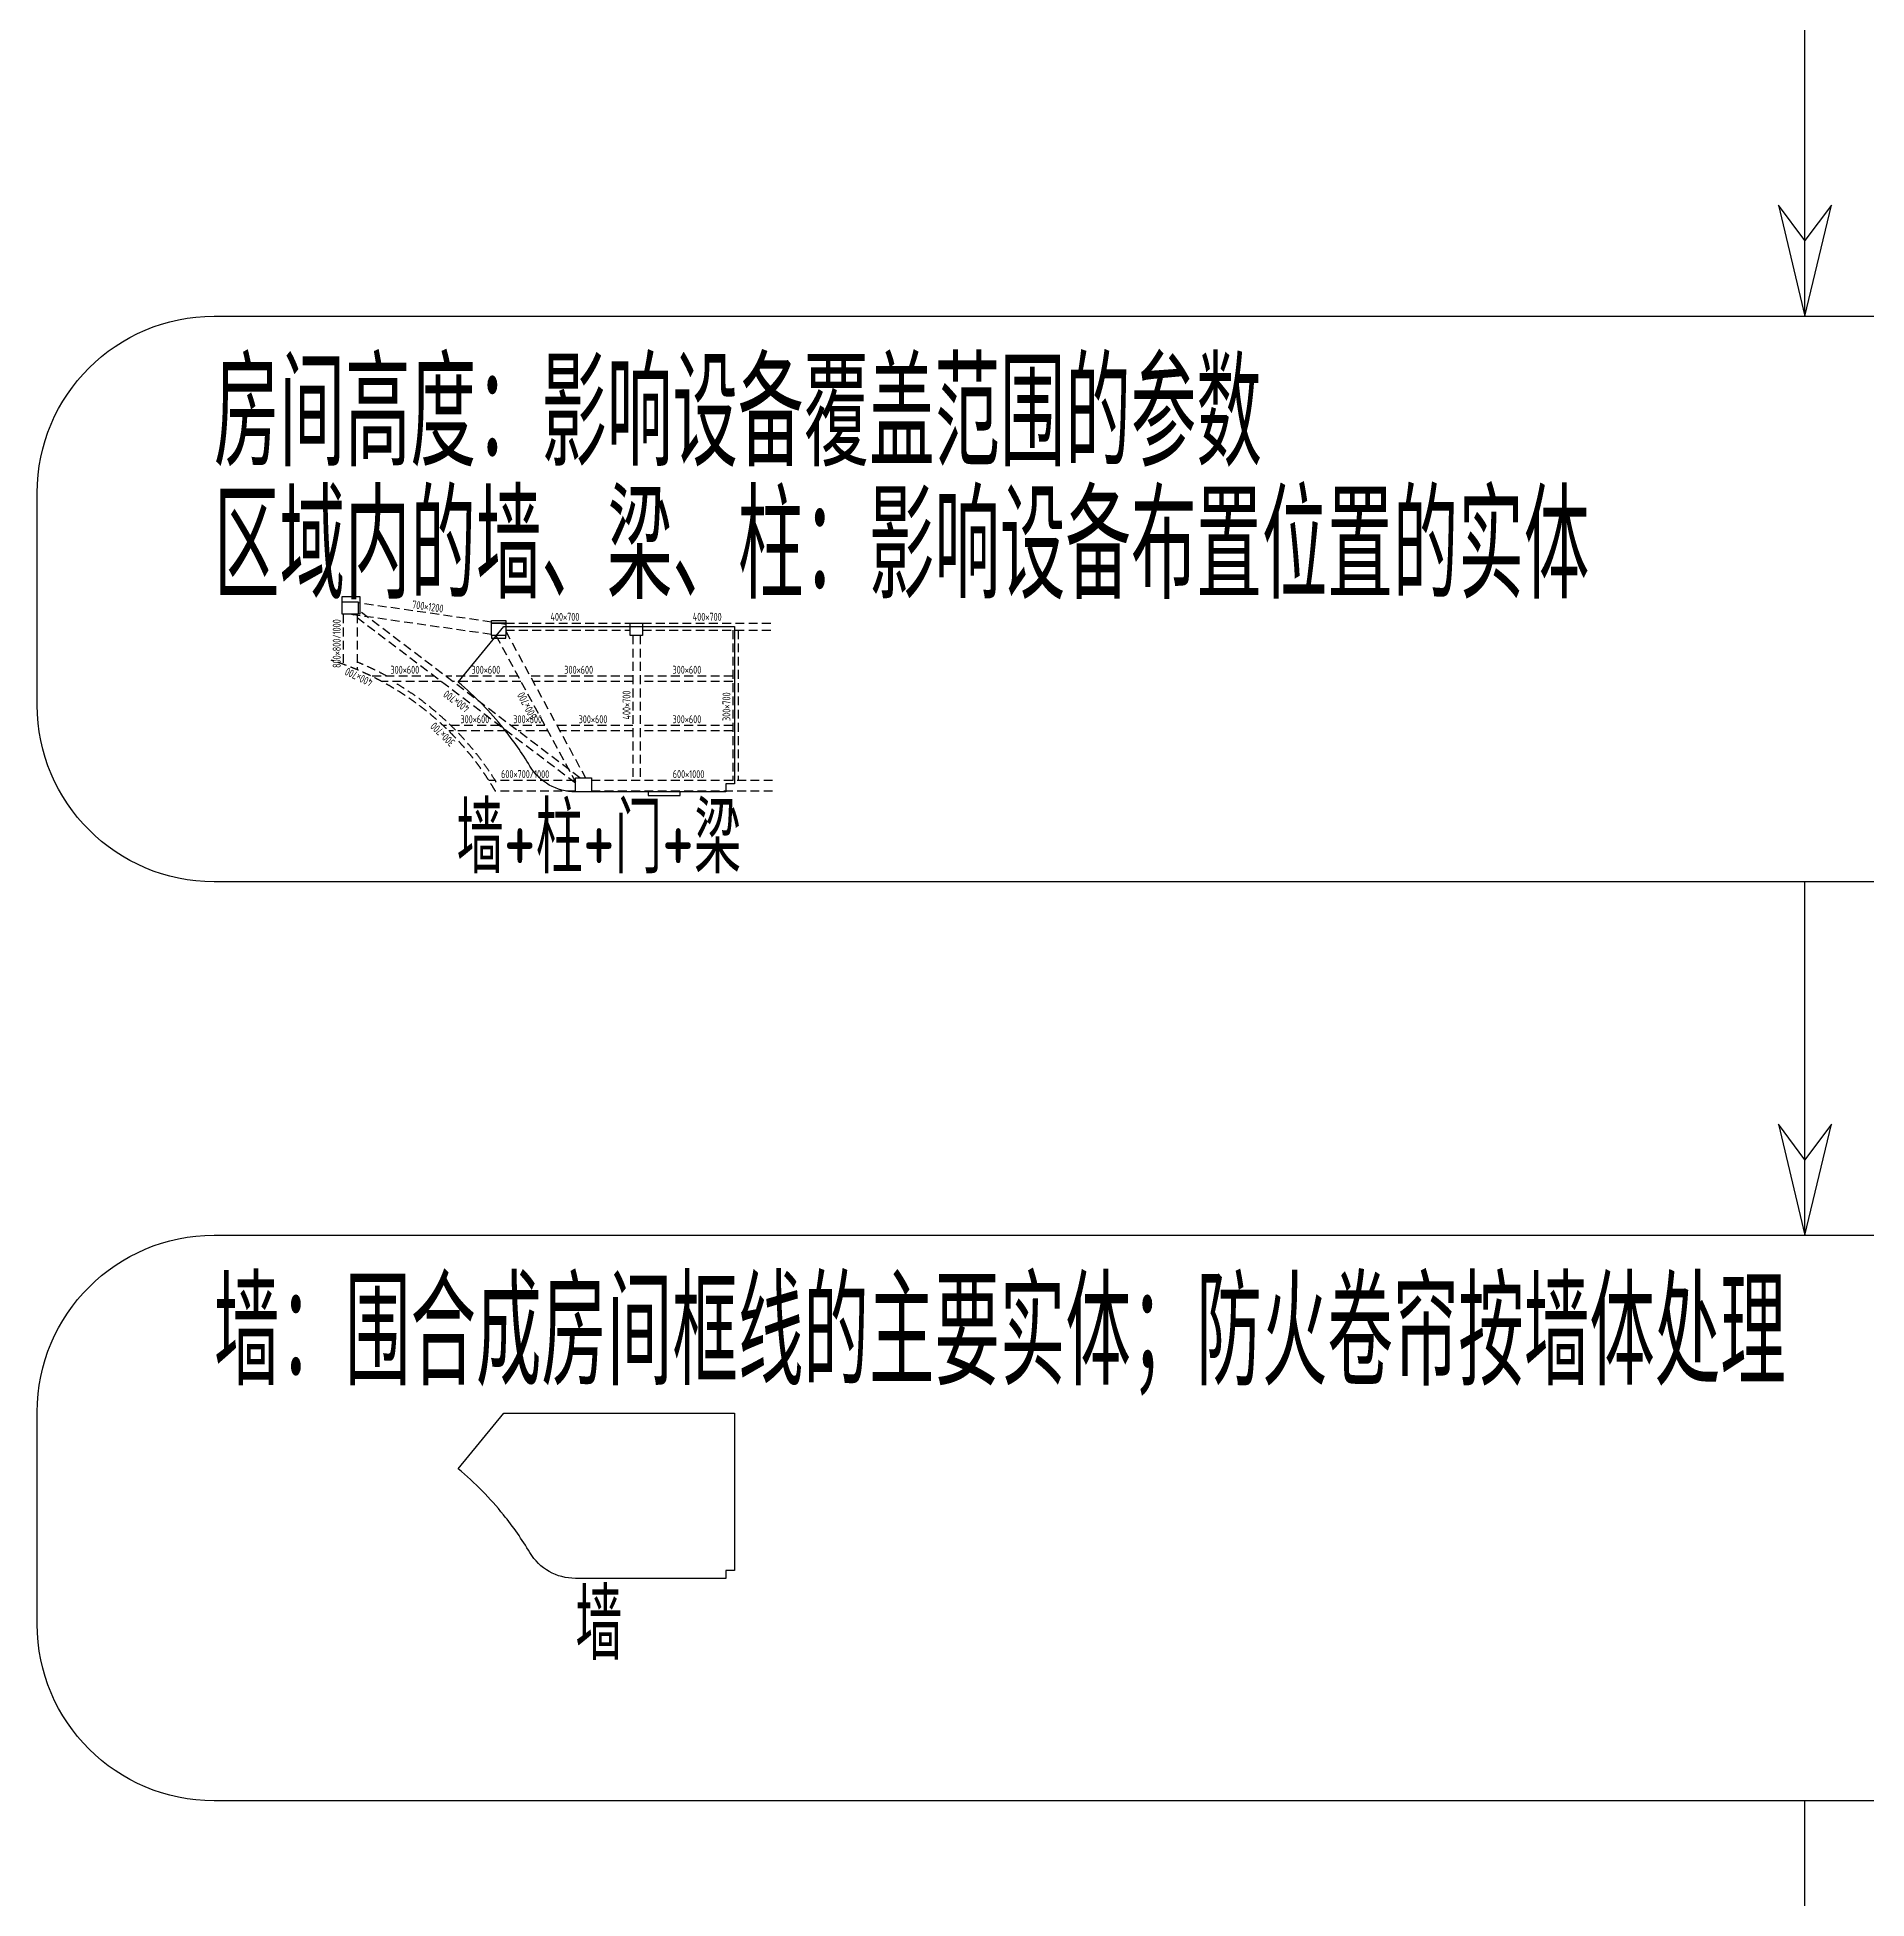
# Model space of a CAD drawing. Header units: millimetres. Extents: x -77018 to 517482, y 298785 to 1560285.
# Drawn here: x 55232 to 158732, y 1243745 to 1349066 of the extents above; entities that cross this region are included whole.
import ezdxf
from ezdxf.enums import TextEntityAlignment as Align

# ---------------------------------------------------------------- set-up
doc = ezdxf.new("R2010")
doc.units = ezdxf.units.MM
doc.header["$LTSCALE"] = 1000
doc.linetypes.add('__覆盖_S20-tplt_TEN25IN7$0$DASHED', pattern=[0.75, 0.5, -0.25])
for name, color, linetype in [('E-UNIV-DIAG', 2, 'Continuous'), ('E-UNIV-NOTE', 6, 'Continuous'), ('S_BEAM', 4, '__覆盖_S20-tplt_TEN25IN7$0$DASHED'), ('S_BEAM_SECD', 142, '__覆盖_S20-tplt_TEN25IN7$0$DASHED'), ('S_BEAM_SECD_TEXT_HORZ', 9, 'Continuous'), ('S_BEAM_SECD_TEXT_VERT', 211, 'Continuous'), ('S_BEAM_TEXT_HORZ', 7, 'Continuous'), ('S_BEAM_TEXT_VERT', 41, 'Continuous'), ('房间框线', 30, 'Continuous'), ('门窗框线', 114, 'Continuous')]:
    doc.layers.add(name, color=color, linetype=linetype)
doc.layers.add('柱子', color=7, linetype='Continuous', plot=False)
doc.styles.add('__覆盖_S20-tplt_TEN25IN7$0$TH-STYLE1', font='Tssdeng.shx', dxfattribs={"width": 0.7, "bigfont": 'Tssdchn.shx'})
doc.styles.add('TH-STYLE3', font='tssdeng.shx', dxfattribs={"width": 0.65, "bigfont": 'tssdchn.shx'})

msp = doc.modelspace()

# ---------------------------------------------------------------- linework, layer by layer
at = {"layer": 'E-UNIV-DIAG'}
for points in [[(155232.03, 1333284.76), (155232.03, 1353284.76)], [(155232.03, 1333284.76), (156732.03, 1339561), (155232.03, 1337561), (153732.03, 1339561), (155232.03, 1333284.76)], [(155232.03, 1281284.76), (155232.03, 1301284.76)], [(155232.03, 1281284.76), (156732.03, 1287561), (155232.03, 1285561), (153732.03, 1287561), (155232.03, 1281284.76)], [(155232.03, 1229284.76), (155232.03, 1249284.76)]]:
    msp.add_lwpolyline(points, dxfattribs=at)
at = {"layer": 'E-UNIV-DIAG', "color": 3}
for points in [[(245232.03, 1301284.76), (65232.03, 1301284.76, -0.414213562), (55232.03, 1311284.76), (55232.03, 1323284.76, -0.414213562), (65232.03, 1333284.76), (245232.03, 1333284.76, -0.414213562), (255232.03, 1323284.76), (255232.03, 1311284.76, -0.414213562)], [(245232.03, 1249284.76), (65232.03, 1249284.76, -0.414213562), (55232.03, 1259284.76), (55232.03, 1271284.76, -0.414213562), (65232.03, 1281284.76), (245232.03, 1281284.76, -0.414213562), (255232.03, 1271284.76), (255232.03, 1259284.76, -0.414213562)]]:
    msp.add_lwpolyline(points, format="xyb", close=True, dxfattribs=at)
at = {"layer": 'S_BEAM'}
for p, q in [((80932.22, 1315979.04), (73382.15, 1317057.65)), ((85935.41, 1307168.33), (73382.15, 1316678.38)), ((72532.15, 1316418.38), (72532.15, 1313595.38)), ((80932.22, 1315271.93), (72907.28, 1316418.38)), ((85682.21, 1306858.32), (73062.95, 1316418.38)), ((73332.16, 1316418.38), (73332.15, 1313283.44)), ((81381.73, 1315914.82), (81732.22, 1315864.75)), ((81732.22, 1315918.34, 0), (88782.21, 1315918.34, 0)), ((81732.22, 1315518.34, 0), (88782.21, 1315518.34, 0)), ((89482.21, 1315918.33, 0), (96832.21, 1315918.33, 0)), ((89482.21, 1315518.33, 0), (96832.21, 1315518.33, 0)), ((81180.94, 1315218.33), (85682.21, 1306942.66)), ((81732.22, 1315460.51), (86242.47, 1307168.34)), ((88932.21, 1315218.34, 0), (88932.21, 1307018.33, 0)), ((89332.21, 1315218.34, 0), (89332.21, 1307018.33, 0)), ((85682.21, 1307018.33), (80782.71, 1307018.33)), ((85682.21, 1306418.33), (81145.49, 1306418.33)), ((96832.21, 1307018.33), (86582.21, 1307018.33)), ((96832.21, 1306418.33), (86582.21, 1306418.33))]:
    msp.add_line(p, q, dxfattribs=at)
at = {"layer": 'S_BEAM_SECD'}
for p, q in [((94582.21, 1315518.33), (94582.21, 1307018.33)), ((94882.21, 1315518.33), (94882.21, 1307018.33)), ((77683, 1312918.34), (74138.93, 1312918.34)), ((78079, 1312618.34), (74726.52, 1312618.34)), ((82431.94, 1312918.34), (78345.4, 1312918.34)), ((82595.11, 1312618.34), (78741.4, 1312618.34)), ((88932.21, 1312918.34), (83114.95, 1312918.34)), ((88932.21, 1312618.34), (83278.12, 1312618.34)), ((94582.21, 1312918.34), (89332.21, 1312918.34)), ((94582.21, 1312618.34), (89332.21, 1312618.34)), ((81378.99, 1310118.34), (78205.46, 1310118.34)), ((81774.99, 1309818.34), (78516.57, 1309818.34)), ((83954.9, 1310118.34), (82074.05, 1310118.34)), ((84118.08, 1309818.34), (82437.4, 1309818.34)), ((88932.21, 1310118.34), (84637.91, 1310118.34)), ((88932.21, 1309818.34), (84801.09, 1309818.34)), ((94582.21, 1310118.34), (89332.21, 1310118.34)), ((94582.21, 1309818.34), (89332.21, 1309818.34))]:
    msp.add_line(p, q, dxfattribs=at)
for centre, radius, start, end in [((66958.31, 1298147.56), 16421.99, 30.2411046, 72.6074502), ((66974.03, 1298159.57), 16806.01, 61.4239241, 67.7654942), ((66974.03, 1298159.57), 16706.01, 31.6057438, 59.9380576)]:
    msp.add_arc(centre, radius, start, end, dxfattribs=at)
at = {"layer": '房间框线'}
for points in [[(81629.49, 1315718.34), (94682.21, 1315718.34), (94682.21, 1306818.34), (94182.21, 1306818.34), (94182.21, 1306368.34), (85679.01, 1306368.34, -0.263559575), (83106.1, 1307826.32, 0.034911741), (81609.33, 1309969.47, 0.023703058), (80413.22, 1311314.58, 0.024950908), (79049.69, 1312576.38)], [(81629.49, 1271218.34), (94682.21, 1271218.34), (94682.21, 1262318.34), (94182.21, 1262318.34), (94182.21, 1261868.34), (85679.01, 1261868.34, -0.263559575), (83106.1, 1263326.32, 0.034911741), (81609.33, 1265469.47, 0.023703058), (80413.22, 1266814.58, 0.024950908), (79049.69, 1268076.38)]]:
    msp.add_lwpolyline(points, format="xyb", close=True, dxfattribs=at)
at = {"layer": '柱子'}
for points in [[(72482.15, 1317418.39), (73482.21, 1317418.39), (73482.21, 1316418.39), (72482.15, 1316418.39)], [(72482.15, 1317118.39), (73382.15, 1317118.39), (73382.15, 1316418.39), (72482.15, 1316418.39)], [(72482.15, 1317118.39), (73382.15, 1317118.39), (73382.15, 1316418.39), (72482.15, 1316418.39)], [(81732.22, 1315918.34), (80932.22, 1315918.34), (80932.22, 1316068.34), (81732.22, 1316068.34), (81732.22, 1315918.34)], [(80932.22, 1315918.34), (81732.22, 1315918.34), (81732.22, 1315218.34), (80932.22, 1315218.34)], [(88782.21, 1315918.35), (89482.21, 1315918.35), (89482.21, 1315218.35), (88782.21, 1315218.35)], [(81732.22, 1315218.34), (80932.22, 1315218.34), (80932.22, 1315068.34), (81732.22, 1315068.34), (81732.22, 1315218.34)], [(85682.21, 1307168.34), (86582.21, 1307168.34), (86582.21, 1306368.34), (85682.21, 1306368.34)]]:
    msp.add_lwpolyline(points, close=True, dxfattribs=at)
at = {"layer": '门窗框线'}
msp.add_lwpolyline([(91602.08, 1306368.34), (89802.08, 1306368.34), (89802.08, 1306168.34), (91602.08, 1306168.34)], close=True, dxfattribs=at)

# ---------------------------------------------------------------- texts
at = {"layer": 'E-UNIV-NOTE', "style": 'TH-STYLE3', "width": 0.65}
for s, p in [('房间高度：影响设备覆盖范围的参数', (65232.03, 1327784.76)), ('区域内的墙、梁、柱：影响设备布置位置的实体', (65232.03, 1320284.76)), ('墙：围合成房间框线的主要实体；防火卷帘按墙体处理', (65232.03, 1275784.76))]:
    msp.add_text(s, height=6000, dxfattribs=at).set_placement(p, align=Align.MIDDLE_LEFT)
at = {"layer": 'E-UNIV-NOTE', "style": 'TH-STYLE3', "width": 0.7}
for s, p in [('墙+柱+门+梁', (87004.38, 1303962.56)), ('墙', (87004.38, 1259462.56))]:
    msp.add_text(s, height=4000, dxfattribs=at).set_placement(p, align=Align.MIDDLE)
at = {"layer": 'S_BEAM_SECD_TEXT_HORZ', "style": '__覆盖_S20-tplt_TEN25IN7$0$TH-STYLE1', "width": 0.7}
for p in [(75214.01, 1312918.34), (79797.91, 1312918.34), (85051.22, 1312918.34), (91171.13, 1312918.34), (79174.21, 1310118.34), (82164.93, 1310118.34), (85859.45, 1310118.34), (91171.13, 1310118.34)]:
    msp.add_text('300×600', height=450, rotation=0.0000235, dxfattribs=at).set_placement(p, align=Align.BOTTOM_LEFT)
at = {"layer": 'S_BEAM_SECD_TEXT_VERT', "style": '__覆盖_S20-tplt_TEN25IN7$0$TH-STYLE1', "width": 0.7}
for s, rotation, p in [('400×700', 154.1938547, (74316.69, 1312830.7, 0)), ('300×700', 90.0000235, (94582.21, 1310380.2)), ('300×700', 136.0559113, (79000.73, 1309318.21, 0))]:
    msp.add_text(s, height=450, rotation=rotation, dxfattribs=at).set_placement(p, align=Align.BOTTOM_LEFT)
at = {"layer": 'S_BEAM_TEXT_HORZ', "style": '__覆盖_S20-tplt_TEN25IN7$0$TH-STYLE1', "width": 0.7}
for s, rotation, p in [('700×1200', 351.6912086, (76395.66, 1316627.14)), ('400×700', 359.821533, (84265.34, 1315918.34, 0)), ('400×700', 359.821533, (92315.34, 1315918.33, 0)), ('600×700/1000', 359.821533, (81470.63, 1307018.33)), ('600×1000', 359.821533, (91183.01, 1307018.33))]:
    msp.add_text(s, height=450, rotation=rotation, dxfattribs=at).set_placement(p, align=Align.BOTTOM_LEFT)
at = {"layer": 'S_BEAM_TEXT_VERT', "style": '__覆盖_S20-tplt_TEN25IN7$0$TH-STYLE1', "width": 0.7}
for s, rotation, p in [('800×800/1000', 90.0000235, (72532.99, 1313382.64)), ('400×700', 143.7651481, (79821.06, 1311298.59)), ('600×700', 118.0701864, (83641.63, 1310694.3)), ('400×700', 90.0000235, (88932.21, 1310463.52, 0))]:
    msp.add_text(s, height=450, rotation=rotation, dxfattribs=at).set_placement(p, align=Align.BOTTOM_LEFT)

doc.saveas('drawing.dxf')
